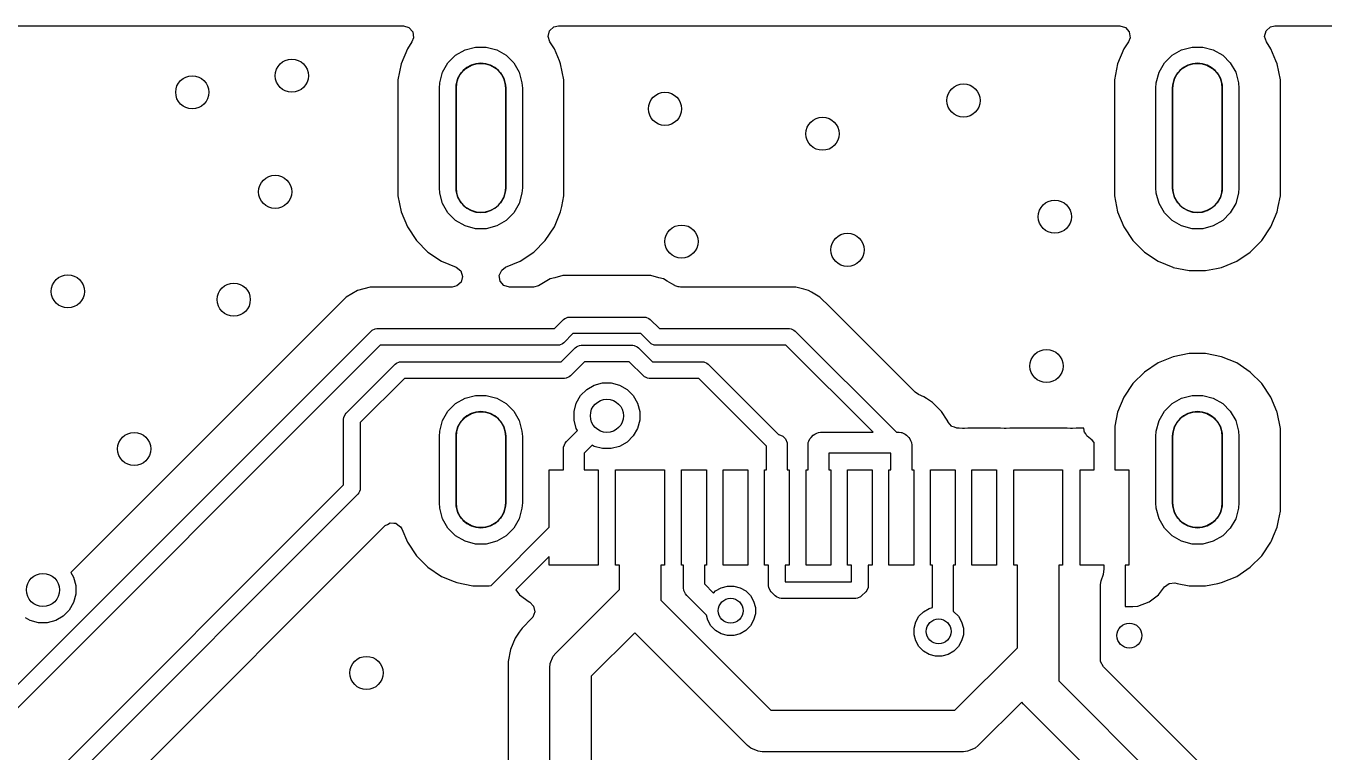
# Model space of a CAD drawing. Extents: x 2.03 to 8.88, y -5.74 to -2.97.
# Drawn here: x 7.212 to 7.829, y -3.317 to -2.972 of the extents above; entities that cross this region are included whole.
import ezdxf

# ---------------------------------------------------------------- set-up
doc = ezdxf.new("R2010")
doc.units = 0
doc.header["$MEASUREMENT"] = 0
doc.layers.add('BLACK', color=7, linetype='CONTINUOUS')

msp = doc.modelspace()

# ---------------------------------------------------------------- linework, layer by layer
at = {"layer": 'BLACK', "linetype": 'CONTINUOUS'}
for p, q in [((4.4276, -2.97246), (7.39156, -2.97246)), ((7.39156, -2.97246), (7.3942, -2.97324)), ((7.3942, -2.97324), (7.396, -2.97531)), ((7.396, -2.97531), (7.39639, -2.97804)), ((7.46026, -2.97743), (7.46098, -2.97478)), ((7.46098, -2.97478), (7.46303, -2.97294)), ((7.46303, -2.97294), (7.46514, -2.97246)), ((7.46514, -2.97246), (7.73171, -2.97246)), ((7.73171, -2.97246), (7.73435, -2.97324)), ((7.73435, -2.97324), (7.73615, -2.97531)), ((7.73615, -2.97531), (7.73655, -2.97804)), ((7.80041, -2.97743), (7.80114, -2.97478)), ((7.80114, -2.97478), (7.80319, -2.97294)), ((7.80319, -2.97294), (7.80529, -2.97246)), ((7.80529, -2.97246), (8.79662, -2.97246)), ((7.39562, -2.98005), (7.39344, -2.98331)), ((7.39639, -2.97804), (7.39562, -2.98005)), ((7.42081, -2.98378), (7.42578, -2.98245)), ((7.42578, -2.98245), (7.43092, -2.98245)), ((7.43092, -2.98245), (7.43588, -2.98378)), ((7.46108, -2.98005), (7.46026, -2.97743)), ((7.46325, -2.98331), (7.46108, -2.98005)), ((7.73577, -2.98005), (7.7336, -2.98331)), ((7.73655, -2.97804), (7.73577, -2.98005)), ((7.76097, -2.98378), (7.76593, -2.98245)), ((7.76593, -2.98245), (7.77107, -2.98245)), ((7.77107, -2.98245), (7.77604, -2.98378)), ((7.80124, -2.98005), (7.80041, -2.97743)), ((7.80341, -2.98331), (7.80124, -2.98005)), ((7.39344, -2.98331), (7.39047, -2.99048)), ((7.39344, -2.98331), (7.39344, -2.98331)), ((7.41273, -2.98998), (7.41636, -2.98635)), ((7.41636, -2.98635), (7.42081, -2.98378)), ((7.43588, -2.98378), (7.44033, -2.98635)), ((7.44033, -2.98635), (7.44396, -2.98998)), ((7.46561, -2.98901), (7.46325, -2.98331)), ((7.46325, -2.98331), (7.46325, -2.98331)), ((7.7336, -2.98331), (7.73063, -2.99048)), ((7.7336, -2.98331), (7.7336, -2.98331)), ((7.75289, -2.98998), (7.75652, -2.98635)), ((7.75652, -2.98635), (7.76097, -2.98378)), ((7.77604, -2.98378), (7.78049, -2.98635)), ((7.78049, -2.98635), (7.78412, -2.98998)), ((7.80577, -2.98901), (7.80341, -2.98331)), ((7.80341, -2.98331), (7.80341, -2.98331)), ((7.39047, -2.99048), (7.38896, -2.99809)), ((7.39047, -2.99048), (7.39047, -2.99048)), ((7.40883, -2.9994), (7.41016, -2.99444)), ((7.41016, -2.99444), (7.41273, -2.98998)), ((7.41743, -2.99745), (7.41898, -2.99478)), ((7.41898, -2.99478), (7.42116, -2.9926)), ((7.42116, -2.9926), (7.42383, -2.99106)), ((7.42383, -2.99106), (7.4268, -2.99026)), ((7.4268, -2.99026), (7.42989, -2.99026)), ((7.42989, -2.99026), (7.43287, -2.99106)), ((7.43287, -2.99106), (7.43554, -2.9926)), ((7.43554, -2.9926), (7.43772, -2.99478)), ((7.43772, -2.99478), (7.43926, -2.99745)), ((7.44396, -2.98998), (7.44653, -2.99444)), ((7.44653, -2.99444), (7.44786, -2.9994)), ((7.46622, -2.99048), (7.46561, -2.98901)), ((7.46774, -2.99809), (7.46622, -2.99048)), ((7.46622, -2.99048), (7.46622, -2.99048)), ((7.46622, -2.99048), (7.46622, -2.99048)), ((7.73063, -2.99048), (7.72911, -2.99809)), ((7.73063, -2.99048), (7.73063, -2.99048)), ((7.74899, -2.9994), (7.75032, -2.99444)), ((7.75032, -2.99444), (7.75289, -2.98998)), ((7.75759, -2.99745), (7.75913, -2.99478)), ((7.75913, -2.99478), (7.76131, -2.9926)), ((7.76131, -2.9926), (7.76398, -2.99106)), ((7.76398, -2.99106), (7.76696, -2.99026)), ((7.76696, -2.99026), (7.77005, -2.99026)), ((7.77005, -2.99026), (7.77302, -2.99106)), ((7.77302, -2.99106), (7.77569, -2.9926)), ((7.77569, -2.9926), (7.77787, -2.99478)), ((7.77787, -2.99478), (7.77942, -2.99745)), ((7.78412, -2.98998), (7.78669, -2.99444)), ((7.78669, -2.99444), (7.78802, -2.9994)), ((7.80638, -2.99048), (7.80577, -2.98901)), ((7.80789, -2.99809), (7.80638, -2.99048)), ((7.80638, -2.99048), (7.80638, -2.99048)), ((7.80638, -2.99048), (7.80638, -2.99048)), ((7.38896, -2.99809), (7.38896, -2.99809)), ((7.38896, -2.99809), (7.38896, -3.05309)), ((7.40866, -3.00197), (7.40883, -2.9994)), ((7.41654, -3.00197), (7.41664, -3.00043)), ((7.41664, -3.00043), (7.41743, -2.99745)), ((7.43926, -2.99745), (7.44006, -3.00043)), ((7.44006, -3.00043), (7.44016, -3.00197)), ((7.44786, -2.9994), (7.44803, -3.00197)), ((7.46774, -3.05309), (7.46774, -2.99809)), ((7.72911, -2.99809), (7.72911, -2.99809)), ((7.72911, -2.99809), (7.72911, -3.05309)), ((7.74882, -3.00197), (7.74899, -2.9994)), ((7.75669, -3.00197), (7.75679, -3.00043)), ((7.75679, -3.00043), (7.75759, -2.99745)), ((7.77942, -2.99745), (7.78021, -3.00043)), ((7.78021, -3.00043), (7.78031, -3.00197)), ((7.78802, -2.9994), (7.78819, -3.00197)), ((7.80789, -3.05309), (7.80789, -2.99809)), ((7.40866, -3.04921), (7.40866, -3.00197)), ((7.41654, -3.04921), (7.41654, -3.00197)), ((7.44016, -3.00197), (7.44016, -3.04921)), ((7.44803, -3.00197), (7.44803, -3.04921)), ((7.74882, -3.04921), (7.74882, -3.00197)), ((7.75669, -3.04921), (7.75669, -3.00197)), ((7.78031, -3.00197), (7.78031, -3.04921)), ((7.78819, -3.00197), (7.78819, -3.04921)), ((7.40883, -3.05178), (7.40866, -3.04921)), ((7.41664, -3.05075), (7.41654, -3.04921)), ((7.44016, -3.04921), (7.44006, -3.05075)), ((7.44803, -3.04921), (7.44786, -3.05178)), ((7.74899, -3.05178), (7.74882, -3.04921)), ((7.75679, -3.05075), (7.75669, -3.04921)), ((7.78031, -3.04921), (7.78021, -3.05075)), ((7.78819, -3.04921), (7.78802, -3.05178)), ((7.38896, -3.05309), (7.38896, -3.05309)), ((7.38896, -3.05309), (7.38896, -3.05309)), ((7.38896, -3.05309), (7.39047, -3.0607)), ((7.41016, -3.05675), (7.40883, -3.05178)), ((7.41743, -3.05373), (7.41664, -3.05075)), ((7.41898, -3.0564), (7.41743, -3.05373)), ((7.42116, -3.05858), (7.41898, -3.0564)), ((7.43772, -3.0564), (7.43554, -3.05858)), ((7.43926, -3.05373), (7.43772, -3.0564)), ((7.44006, -3.05075), (7.43926, -3.05373)), ((7.44786, -3.05178), (7.44653, -3.05675)), ((7.46672, -3.05821), (7.46774, -3.05309)), ((7.72911, -3.05309), (7.72911, -3.05309)), ((7.72911, -3.05309), (7.72911, -3.05309)), ((7.72911, -3.05309), (7.73063, -3.0607)), ((7.75032, -3.05675), (7.74899, -3.05178)), ((7.75759, -3.05373), (7.75679, -3.05075)), ((7.75913, -3.0564), (7.75759, -3.05373)), ((7.76131, -3.05858), (7.75913, -3.0564)), ((7.77787, -3.0564), (7.77569, -3.05858)), ((7.77942, -3.05373), (7.77787, -3.0564)), ((7.78021, -3.05075), (7.77942, -3.05373)), ((7.78802, -3.05178), (7.78669, -3.05675)), ((7.80688, -3.05821), (7.80789, -3.05309)), ((7.39047, -3.0607), (7.39047, -3.0607)), ((7.39047, -3.0607), (7.39344, -3.06787)), ((7.41273, -3.0612), (7.41016, -3.05675)), ((7.41636, -3.06483), (7.41273, -3.0612)), ((7.42383, -3.06012), (7.42116, -3.05858)), ((7.4268, -3.06092), (7.42383, -3.06012)), ((7.42989, -3.06092), (7.4268, -3.06092)), ((7.43287, -3.06012), (7.42989, -3.06092)), ((7.43554, -3.05858), (7.43287, -3.06012)), ((7.44396, -3.0612), (7.44033, -3.06483)), ((7.44653, -3.05675), (7.44396, -3.0612)), ((7.46325, -3.06787), (7.46622, -3.0607)), ((7.46622, -3.0607), (7.46672, -3.05821)), ((7.73063, -3.0607), (7.73063, -3.0607)), ((7.73063, -3.0607), (7.7336, -3.06787)), ((7.75289, -3.0612), (7.75032, -3.05675)), ((7.75652, -3.06483), (7.75289, -3.0612)), ((7.76398, -3.06012), (7.76131, -3.05858)), ((7.76696, -3.06092), (7.76398, -3.06012)), ((7.77005, -3.06092), (7.76696, -3.06092)), ((7.77302, -3.06012), (7.77005, -3.06092)), ((7.77569, -3.05858), (7.77302, -3.06012)), ((7.78412, -3.0612), (7.78049, -3.06483)), ((7.78669, -3.05675), (7.78412, -3.0612)), ((7.80341, -3.06787), (7.80638, -3.0607)), ((7.80638, -3.0607), (7.80688, -3.05821)), ((7.39344, -3.06787), (7.39344, -3.06787)), ((7.39344, -3.06787), (7.39775, -3.07432)), ((7.42081, -3.0674), (7.41636, -3.06483)), ((7.42578, -3.06873), (7.42081, -3.0674)), ((7.43092, -3.06873), (7.42578, -3.06873)), ((7.43588, -3.0674), (7.43092, -3.06873)), ((7.44033, -3.06483), (7.43588, -3.0674)), ((7.45894, -3.07432), (7.46325, -3.06787)), ((7.7336, -3.06787), (7.7336, -3.06787)), ((7.7336, -3.06787), (7.73791, -3.07432)), ((7.76097, -3.0674), (7.75652, -3.06483)), ((7.76593, -3.06873), (7.76097, -3.0674)), ((7.77107, -3.06873), (7.76593, -3.06873)), ((7.77604, -3.0674), (7.77107, -3.06873)), ((7.78049, -3.06483), (7.77604, -3.0674)), ((7.7991, -3.07432), (7.80341, -3.06787)), ((7.39775, -3.07432), (7.39775, -3.07432)), ((7.39775, -3.07432), (7.40324, -3.07981)), ((7.45346, -3.07981), (7.45894, -3.07432)), ((7.73791, -3.07432), (7.73791, -3.07432)), ((7.73791, -3.07432), (7.74339, -3.07981)), ((7.79361, -3.07981), (7.7991, -3.07432)), ((7.40324, -3.07981), (7.40324, -3.07981)), ((7.40324, -3.07981), (7.40969, -3.08412)), ((7.447, -3.08412), (7.45346, -3.07981)), ((7.74339, -3.07981), (7.74339, -3.07981)), ((7.74339, -3.07981), (7.74985, -3.08412)), ((7.78716, -3.08412), (7.79361, -3.07981)), ((7.40969, -3.08412), (7.40969, -3.08412)), ((7.40969, -3.08412), (7.41666, -3.08701)), ((7.41666, -3.08701), (7.4188, -3.08873)), ((7.43822, -3.08832), (7.44004, -3.08701)), ((7.44004, -3.08701), (7.447, -3.08412)), ((7.447, -3.08412), (7.447, -3.08412)), ((7.447, -3.08412), (7.447, -3.08412)), ((7.74985, -3.08412), (7.74985, -3.08412)), ((7.74985, -3.08412), (7.75681, -3.08701)), ((7.75681, -3.08701), (7.75701, -3.08709)), ((7.75701, -3.08709), (7.75701, -3.08709)), ((7.75701, -3.08709), (7.75701, -3.08709)), ((7.75701, -3.08709), (7.76462, -3.0886)), ((7.7775, -3.08758), (7.77999, -3.08709)), ((7.77999, -3.08709), (7.78716, -3.08412)), ((7.4188, -3.08873), (7.41967, -3.09134)), ((7.41967, -3.09134), (7.41899, -3.09401)), ((7.43707, -3.09082), (7.43822, -3.08832)), ((7.43746, -3.09354), (7.43707, -3.09082)), ((7.46129, -3.09254), (7.45573, -3.09574)), ((7.46349, -3.09195), (7.46129, -3.09254)), ((7.46129, -3.09254), (7.46129, -3.09254)), ((7.4673, -3.09093), (7.46349, -3.09195)), ((7.46349, -3.09195), (7.46349, -3.09195)), ((7.47353, -3.09093), (7.4673, -3.09093)), ((7.4673, -3.09093), (7.4673, -3.09093)), ((7.50285, -3.09093), (7.47353, -3.09093)), ((7.50908, -3.09093), (7.50285, -3.09093)), ((7.51289, -3.09195), (7.50908, -3.09093)), ((7.50908, -3.09093), (7.50908, -3.09093)), ((7.51509, -3.09254), (7.51289, -3.09195)), ((7.51683, -3.09354), (7.51509, -3.09254)), ((7.76462, -3.0886), (7.76462, -3.0886)), ((7.76462, -3.0886), (7.77238, -3.0886)), ((7.77238, -3.0886), (7.7775, -3.08758)), ((7.36985, -3.09801), (7.36446, -3.10112)), ((7.37286, -3.0972), (7.36985, -3.09801)), ((7.36985, -3.09801), (7.36985, -3.09801)), ((7.37586, -3.0964), (7.37286, -3.0972)), ((7.38209, -3.0964), (7.37586, -3.0964)), ((7.38239, -3.0964), (7.38209, -3.0964)), ((7.41479, -3.0964), (7.38239, -3.0964)), ((7.38239, -3.0964), (7.38239, -3.0964)), ((7.41697, -3.09588), (7.41479, -3.0964)), ((7.41899, -3.09401), (7.41697, -3.09588)), ((7.43927, -3.09562), (7.43746, -3.09354)), ((7.4419, -3.0964), (7.43927, -3.09562)), ((7.45329, -3.0964), (7.4419, -3.0964)), ((7.45573, -3.09574), (7.45329, -3.0964)), ((7.51904, -3.09481), (7.51683, -3.09354)), ((7.52048, -3.09565), (7.51904, -3.09481)), ((7.52064, -3.09574), (7.52048, -3.09565)), ((7.52048, -3.09565), (7.52048, -3.09565)), ((7.52065, -3.09574), (7.52064, -3.09574)), ((7.52193, -3.09626), (7.52065, -3.09574)), ((7.52248, -3.09623), (7.52193, -3.09626)), ((7.52309, -3.0964), (7.52248, -3.09623)), ((7.57139, -3.0964), (7.52309, -3.0964)), ((7.57169, -3.0964), (7.57139, -3.0964)), ((7.57139, -3.0964), (7.57139, -3.0964)), ((7.57792, -3.0964), (7.57169, -3.0964)), ((7.58173, -3.09742), (7.57792, -3.0964)), ((7.58393, -3.09801), (7.58173, -3.09742)), ((7.58529, -3.0988), (7.58393, -3.09801)), ((7.58529, -3.0988), (7.58529, -3.0988)), ((7.58932, -3.10112), (7.58529, -3.0988)), ((7.36446, -3.10112), (7.23371, -3.23187)), ((7.36446, -3.10112), (7.36446, -3.10112)), ((7.594, -3.1058), (7.58932, -3.10112)), ((7.58932, -3.10112), (7.58932, -3.10112)), ((7.46331, -3.1161), (7.46763, -3.11178)), ((7.46763, -3.11178), (7.46823, -3.11129)), ((7.46823, -3.11129), (7.46834, -3.11125)), ((7.46834, -3.11125), (7.46965, -3.11071)), ((7.46965, -3.11071), (7.47041, -3.11063)), ((7.47041, -3.11063), (7.50596, -3.11063)), ((7.50596, -3.11063), (7.50673, -3.11071)), ((7.50673, -3.11071), (7.50815, -3.11129)), ((7.50815, -3.11129), (7.50875, -3.11178)), ((7.50875, -3.11178), (7.51307, -3.1161)), ((7.63449, -3.1463), (7.594, -3.1058)), ((7.594, -3.1058), (7.594, -3.1058)), ((7.05053, -3.44291), (7.37619, -3.11726)), ((7.37619, -3.11726), (7.37679, -3.11677)), ((7.37679, -3.11677), (7.37821, -3.11618)), ((7.37821, -3.11618), (7.37898, -3.1161)), ((7.37898, -3.1161), (7.46331, -3.1161)), ((7.51307, -3.1161), (7.5748, -3.1161)), ((7.5748, -3.1161), (7.57557, -3.11618)), ((7.57557, -3.11618), (7.57699, -3.11677)), ((7.57699, -3.11677), (7.57759, -3.11726)), ((7.57759, -3.11726), (7.62565, -3.16531)), ((7.38061, -3.12398), (7.05495, -3.44963)), ((7.46494, -3.12398), (7.38061, -3.12398)), ((7.46571, -3.1239), (7.46494, -3.12398)), ((7.46713, -3.12331), (7.46571, -3.1239)), ((7.46773, -3.12282), (7.46713, -3.12331)), ((7.47204, -3.1185), (7.46773, -3.12282)), ((7.50433, -3.1185), (7.47204, -3.1185)), ((7.47436, -3.12444), (7.47519, -3.12409)), ((7.47519, -3.12409), (7.47596, -3.12402)), ((7.47596, -3.12402), (7.50042, -3.12402)), ((7.50042, -3.12402), (7.50119, -3.12409)), ((7.50119, -3.12409), (7.50261, -3.12468)), ((7.50865, -3.12282), (7.50433, -3.1185)), ((7.50925, -3.12331), (7.50865, -3.12282)), ((7.51067, -3.1239), (7.50925, -3.12331)), ((7.51144, -3.12398), (7.51067, -3.1239)), ((7.57317, -3.12398), (7.51144, -3.12398)), ((7.61451, -3.16531), (7.57317, -3.12398)), ((7.46649, -3.13185), (7.47317, -3.12517)), ((7.47317, -3.12517), (7.47377, -3.12468)), ((7.47377, -3.12468), (7.47436, -3.12444)), ((7.50261, -3.12468), (7.5032, -3.12517)), ((7.5032, -3.12517), (7.50989, -3.13185)), ((7.75701, -3.12945), (7.74985, -3.13242)), ((7.76462, -3.12793), (7.75701, -3.12945)), ((7.75701, -3.12945), (7.75701, -3.12945)), ((7.77238, -3.12793), (7.76462, -3.12793)), ((7.76462, -3.12793), (7.76462, -3.12793)), ((7.77999, -3.12945), (7.77238, -3.12793)), ((7.77238, -3.12793), (7.77238, -3.12793)), ((7.78716, -3.13242), (7.77999, -3.12945)), ((7.77999, -3.12945), (7.77999, -3.12945)), ((7.36434, -3.1563), (7.38764, -3.133)), ((7.38764, -3.133), (7.38823, -3.13251)), ((7.38823, -3.13251), (7.38965, -3.13193)), ((7.38965, -3.13193), (7.39042, -3.13185)), ((7.39042, -3.13185), (7.46649, -3.13185)), ((7.47759, -3.13189), (7.47091, -3.13857)), ((7.49879, -3.13189), (7.47759, -3.13189)), ((7.50547, -3.13857), (7.49879, -3.13189)), ((7.50989, -3.13185), (7.53343, -3.13185)), ((7.53343, -3.13185), (7.53419, -3.13193)), ((7.53419, -3.13193), (7.53561, -3.13251)), ((7.53561, -3.13251), (7.53621, -3.133)), ((7.53621, -3.133), (7.5696, -3.16639)), ((7.74985, -3.13242), (7.74339, -3.13673)), ((7.74985, -3.13242), (7.74985, -3.13242)), ((7.79361, -3.13673), (7.78716, -3.13242)), ((7.78716, -3.13242), (7.78716, -3.13242)), ((7.39205, -3.13972), (7.37106, -3.16071)), ((7.46812, -3.13972), (7.39205, -3.13972)), ((7.46889, -3.13965), (7.46812, -3.13972)), ((7.47031, -3.13906), (7.46889, -3.13965)), ((7.47091, -3.13857), (7.47031, -3.13906)), ((7.48216, -3.14293), (7.48613, -3.14187)), ((7.48613, -3.14187), (7.49024, -3.14187)), ((7.49024, -3.14187), (7.49422, -3.14293)), ((7.50607, -3.13906), (7.50547, -3.13857)), ((7.50648, -3.13923), (7.50607, -3.13906)), ((7.50749, -3.13965), (7.50648, -3.13923)), ((7.50825, -3.13972), (7.50749, -3.13965)), ((7.53179, -3.13972), (7.50825, -3.13972)), ((7.56398, -3.17191), (7.53179, -3.13972)), ((7.73791, -3.14221), (7.7336, -3.14866)), ((7.74339, -3.13673), (7.73791, -3.14221)), ((7.73791, -3.14221), (7.73791, -3.14221)), ((7.74339, -3.13673), (7.74339, -3.13673)), ((7.7991, -3.14221), (7.79361, -3.13673)), ((7.79361, -3.13673), (7.79361, -3.13673)), ((7.80341, -3.14866), (7.7991, -3.14221)), ((7.7991, -3.14221), (7.7991, -3.14221)), ((7.42081, -3.14914), (7.42578, -3.14781)), ((7.42578, -3.14781), (7.43092, -3.14781)), ((7.43092, -3.14781), (7.43588, -3.14914)), ((7.47364, -3.15145), (7.4757, -3.14789)), ((7.4757, -3.14789), (7.4786, -3.14499)), ((7.4786, -3.14499), (7.48216, -3.14293)), ((7.49422, -3.14293), (7.49778, -3.14499)), ((7.49778, -3.14499), (7.50068, -3.14789)), ((7.50068, -3.14789), (7.50274, -3.15145)), ((7.63608, -3.14735), (7.63449, -3.1463)), ((7.63863, -3.14841), (7.63608, -3.14735)), ((7.63985, -3.14923), (7.63863, -3.14841)), ((7.63863, -3.14841), (7.63863, -3.14841)), ((7.63863, -3.14841), (7.63863, -3.14841)), ((7.7336, -3.14867), (7.73063, -3.15583)), ((7.7336, -3.14866), (7.7336, -3.14867)), ((7.76097, -3.14914), (7.76593, -3.14781)), ((7.76593, -3.14781), (7.77107, -3.14781)), ((7.77107, -3.14781), (7.77604, -3.14914)), ((7.80341, -3.14867), (7.80341, -3.14866)), ((7.80625, -3.15552), (7.80341, -3.14867)), ((7.41273, -3.15534), (7.41636, -3.15171)), ((7.41636, -3.15171), (7.42081, -3.14914)), ((7.43588, -3.14914), (7.44033, -3.15171)), ((7.44033, -3.15171), (7.44396, -3.15534)), ((7.47258, -3.15542), (7.47364, -3.15145)), ((7.50274, -3.15145), (7.5038, -3.15542)), ((7.64267, -3.15111), (7.63985, -3.14923)), ((7.64365, -3.15209), (7.64267, -3.15111)), ((7.64577, -3.15421), (7.64365, -3.15209)), ((7.64708, -3.15552), (7.64577, -3.15421)), ((7.75289, -3.15534), (7.75652, -3.15171)), ((7.75652, -3.15171), (7.76097, -3.14914)), ((7.77604, -3.14914), (7.78049, -3.15171)), ((7.78049, -3.15171), (7.78412, -3.15534)), ((7.36319, -3.15908), (7.36326, -3.15831)), ((7.36319, -3.1903), (7.36319, -3.15908)), ((7.36326, -3.15831), (7.36385, -3.15689)), ((7.36385, -3.15689), (7.36434, -3.1563)), ((7.37106, -3.16071), (7.37106, -3.19193)), ((7.40883, -3.16475), (7.41016, -3.15979)), ((7.41016, -3.15979), (7.41273, -3.15534)), ((7.41743, -3.1628), (7.41898, -3.16013)), ((7.41898, -3.16013), (7.42116, -3.15795)), ((7.42116, -3.15795), (7.42383, -3.15641)), ((7.42383, -3.15641), (7.4268, -3.15561)), ((7.4268, -3.15561), (7.42989, -3.15561)), ((7.42989, -3.15561), (7.43287, -3.15641)), ((7.43287, -3.15641), (7.43554, -3.15795)), ((7.43554, -3.15795), (7.43772, -3.16013)), ((7.43772, -3.16013), (7.43926, -3.1628)), ((7.44396, -3.15534), (7.44653, -3.15979)), ((7.44653, -3.15979), (7.44786, -3.16475)), ((7.47258, -3.15954), (7.47258, -3.15542)), ((7.47364, -3.16351), (7.47258, -3.15954)), ((7.5038, -3.15954), (7.50274, -3.16351)), ((7.5038, -3.15542), (7.5038, -3.15954)), ((7.64978, -3.15956), (7.64708, -3.15552)), ((7.65011, -3.16035), (7.64978, -3.15956)), ((7.64978, -3.15956), (7.64978, -3.15956)), ((7.65018, -3.16051), (7.65011, -3.16035)), ((7.65097, -3.16143), (7.65018, -3.16051)), ((7.73063, -3.15583), (7.72933, -3.16235)), ((7.73063, -3.15583), (7.73063, -3.15583)), ((7.74899, -3.16475), (7.75032, -3.15979)), ((7.75032, -3.15979), (7.75289, -3.15534)), ((7.75759, -3.1628), (7.75913, -3.16013)), ((7.75913, -3.16013), (7.76131, -3.15795)), ((7.76131, -3.15795), (7.76398, -3.15641)), ((7.76398, -3.15641), (7.76696, -3.15561)), ((7.76696, -3.15561), (7.77005, -3.15561)), ((7.77005, -3.15561), (7.77302, -3.15641)), ((7.77302, -3.15641), (7.77569, -3.15795)), ((7.77569, -3.15795), (7.77787, -3.16013)), ((7.77787, -3.16013), (7.77942, -3.1628)), ((7.78412, -3.15534), (7.78669, -3.15979)), ((7.78669, -3.15979), (7.78802, -3.16475)), ((7.80638, -3.15583), (7.80625, -3.15552)), ((7.80789, -3.16344), (7.80638, -3.15583)), ((7.80638, -3.15583), (7.80638, -3.15583)), ((7.80638, -3.15583), (7.80638, -3.15583)), ((7.40866, -3.16732), (7.40883, -3.16475)), ((7.40866, -3.19882), (7.40866, -3.16732)), ((7.41654, -3.16732), (7.41664, -3.16578)), ((7.41654, -3.19882), (7.41654, -3.16732)), ((7.41664, -3.16578), (7.41743, -3.1628)), ((7.43926, -3.1628), (7.44006, -3.16578)), ((7.44006, -3.16578), (7.44016, -3.16732)), ((7.44016, -3.16732), (7.44016, -3.19882)), ((7.44786, -3.16475), (7.44803, -3.16732)), ((7.44803, -3.16732), (7.44803, -3.19882)), ((7.46896, -3.16975), (7.47421, -3.1645)), ((7.47421, -3.1645), (7.47364, -3.16351)), ((7.50068, -3.16707), (7.49778, -3.16997)), ((7.50274, -3.16351), (7.50068, -3.16707)), ((7.5696, -3.16639), (7.56986, -3.16639)), ((7.56986, -3.16639), (7.57163, -3.16713)), ((7.57163, -3.16713), (7.57299, -3.16849)), ((7.5851, -3.16774), (7.58609, -3.16676)), ((7.58609, -3.16676), (7.58683, -3.16614)), ((7.58683, -3.16614), (7.58787, -3.16571)), ((7.58683, -3.16614), (7.58683, -3.16614)), ((7.58787, -3.16571), (7.58861, -3.16541)), ((7.58861, -3.16541), (7.58957, -3.16531)), ((7.58861, -3.16541), (7.58861, -3.16541)), ((7.58957, -3.16531), (7.61451, -3.16531)), ((7.62565, -3.16531), (7.62697, -3.16531)), ((7.62697, -3.16531), (7.62793, -3.16541)), ((7.62793, -3.16541), (7.62793, -3.16541)), ((7.62793, -3.16541), (7.62812, -3.16549)), ((7.62812, -3.16549), (7.6297, -3.16614)), ((7.6297, -3.16614), (7.6297, -3.16614)), ((7.6297, -3.16614), (7.63045, -3.16676)), ((7.63045, -3.16676), (7.63143, -3.16774)), ((7.6517, -3.1624), (7.65097, -3.16143)), ((7.65186, -3.16246), (7.6517, -3.1624)), ((7.65198, -3.16259), (7.65186, -3.16246)), ((7.65314, -3.16293), (7.65198, -3.16259)), ((7.65428, -3.16335), (7.65314, -3.16293)), ((7.65445, -3.16337), (7.65428, -3.16335)), ((7.65539, -3.16337), (7.65445, -3.16337)), ((7.65705, -3.16354), (7.65539, -3.16337)), ((7.65715, -3.16355), (7.65705, -3.16354)), ((7.658, -3.16353), (7.65715, -3.16355)), ((7.65957, -3.16337), (7.658, -3.16353)), ((7.67507, -3.16337), (7.65957, -3.16337)), ((7.65957, -3.16337), (7.65957, -3.16337)), ((7.67672, -3.16354), (7.67507, -3.16337)), ((7.67507, -3.16337), (7.67507, -3.16337)), ((7.67777, -3.16354), (7.67672, -3.16354)), ((7.67941, -3.16337), (7.67777, -3.16354)), ((7.70641, -3.16337), (7.67941, -3.16337)), ((7.67941, -3.16337), (7.67941, -3.16337)), ((7.7066, -3.16339), (7.70641, -3.16337)), ((7.70641, -3.16337), (7.70641, -3.16337)), ((7.70823, -3.16356), (7.7066, -3.16339)), ((7.70928, -3.16356), (7.70823, -3.16356)), ((7.71091, -3.16339), (7.70928, -3.16356)), ((7.71457, -3.16339), (7.71091, -3.16339)), ((7.71457, -3.16353), (7.71457, -3.16339)), ((7.7147, -3.16424), (7.71457, -3.16353)), ((7.71467, -3.16454), (7.7147, -3.16424)), ((7.71479, -3.16475), (7.71467, -3.16454)), ((7.71487, -3.16523), (7.71479, -3.16475)), ((7.71549, -3.16606), (7.71487, -3.16523)), ((7.71598, -3.16696), (7.71549, -3.16606)), ((7.71623, -3.16722), (7.71598, -3.16696)), ((7.7186, -3.16899), (7.71623, -3.16722)), ((7.72933, -3.16235), (7.72933, -3.18307)), ((7.74882, -3.16732), (7.74899, -3.16475)), ((7.74882, -3.19882), (7.74882, -3.16732)), ((7.75669, -3.16732), (7.75679, -3.16578)), ((7.75669, -3.19882), (7.75669, -3.16732)), ((7.75679, -3.16578), (7.75759, -3.1628)), ((7.77942, -3.1628), (7.78021, -3.16578)), ((7.78021, -3.16578), (7.78031, -3.16732)), ((7.78031, -3.16732), (7.78031, -3.19882)), ((7.78802, -3.16475), (7.78819, -3.16732)), ((7.78819, -3.16732), (7.78819, -3.19882)), ((7.80789, -3.2027), (7.80789, -3.16344)), ((7.46752, -3.17323), (7.46761, -3.17227)), ((7.46752, -3.18307), (7.46752, -3.17323)), ((7.46761, -3.17227), (7.4677, -3.17206)), ((7.4677, -3.17206), (7.468, -3.17135)), ((7.468, -3.17135), (7.46835, -3.17049)), ((7.46835, -3.17049), (7.46896, -3.16975)), ((7.46835, -3.17049), (7.46835, -3.17049)), ((7.48117, -3.17146), (7.47736, -3.17527)), ((7.48216, -3.17203), (7.48117, -3.17146)), ((7.48613, -3.17309), (7.48216, -3.17203)), ((7.49024, -3.17309), (7.48613, -3.17309)), ((7.49422, -3.17203), (7.49024, -3.17309)), ((7.49778, -3.16997), (7.49422, -3.17203)), ((7.56398, -3.18307), (7.56398, -3.17191)), ((7.57299, -3.16849), (7.57372, -3.17026)), ((7.57372, -3.17026), (7.57382, -3.17122)), ((7.57382, -3.17122), (7.57382, -3.18307)), ((7.58366, -3.17122), (7.58376, -3.17026)), ((7.58366, -3.18307), (7.58366, -3.17122)), ((7.58376, -3.17026), (7.58378, -3.17021)), ((7.58378, -3.17021), (7.58405, -3.16956)), ((7.58405, -3.16956), (7.58449, -3.16849)), ((7.58449, -3.16849), (7.5851, -3.16774)), ((7.58449, -3.16849), (7.58449, -3.16849)), ((7.63143, -3.16774), (7.63204, -3.16849)), ((7.63204, -3.16849), (7.63204, -3.16849)), ((7.63204, -3.16849), (7.63237, -3.16928)), ((7.63237, -3.16928), (7.63276, -3.17021)), ((7.63276, -3.17021), (7.63278, -3.17026)), ((7.63278, -3.17026), (7.63287, -3.17122)), ((7.63287, -3.17122), (7.63287, -3.18307)), ((7.71949, -3.17018), (7.7186, -3.16899)), ((7.71949, -3.18307), (7.71949, -3.17018)), ((7.47736, -3.17527), (7.47736, -3.18307)), ((7.62303, -3.17516), (7.5935, -3.17516)), ((7.5935, -3.17516), (7.5935, -3.18307)), ((7.62303, -3.18307), (7.62303, -3.17516)), ((7.46083, -3.21036), (7.46083, -3.18307)), ((7.46083, -3.18307), (7.46752, -3.18307)), ((7.47736, -3.18307), (7.48406, -3.18307)), ((7.48406, -3.18307), (7.48406, -3.22835)), ((7.49232, -3.22835), (7.49232, -3.18307)), ((7.49232, -3.18307), (7.51555, -3.18307)), ((7.51555, -3.18307), (7.51555, -3.22835)), ((7.52366, -3.22835), (7.52366, -3.18307)), ((7.52366, -3.18307), (7.53539, -3.18307)), ((7.53539, -3.18307), (7.53539, -3.22835)), ((7.54335, -3.22835), (7.54335, -3.18307)), ((7.54335, -3.18307), (7.55508, -3.18307)), ((7.55508, -3.18307), (7.55508, -3.22835)), ((7.56303, -3.22835), (7.56303, -3.18307)), ((7.56303, -3.18307), (7.56398, -3.18307)), ((7.57382, -3.18307), (7.57476, -3.18307)), ((7.57476, -3.18307), (7.57476, -3.22835)), ((7.58272, -3.22835), (7.58272, -3.18307)), ((7.58272, -3.18307), (7.58366, -3.18307)), ((7.5935, -3.18307), (7.59445, -3.18307)), ((7.59445, -3.18307), (7.59445, -3.22835)), ((7.6024, -3.22835), (7.6024, -3.18307)), ((7.6024, -3.18307), (7.61413, -3.18307)), ((7.61413, -3.18307), (7.61413, -3.22835)), ((7.62209, -3.22835), (7.62209, -3.18307)), ((7.62209, -3.18307), (7.62303, -3.18307)), ((7.63287, -3.18307), (7.63382, -3.18307)), ((7.63382, -3.18307), (7.63382, -3.22835)), ((7.64177, -3.22835), (7.64177, -3.18307)), ((7.64177, -3.18307), (7.6535, -3.18307)), ((7.6535, -3.18307), (7.6535, -3.22835)), ((7.66146, -3.22835), (7.66146, -3.18307)), ((7.66146, -3.18307), (7.67319, -3.18307)), ((7.67319, -3.18307), (7.67319, -3.22835)), ((7.6813, -3.22835), (7.6813, -3.18307)), ((7.6813, -3.18307), (7.70453, -3.18307)), ((7.70453, -3.18307), (7.70453, -3.22835)), ((7.7128, -3.22835), (7.7128, -3.18307)), ((7.7128, -3.18307), (7.71949, -3.18307)), ((7.72933, -3.18307), (7.73602, -3.18307)), ((7.73602, -3.18307), (7.73602, -3.22835)), ((7.04338, -3.5101), (7.36319, -3.1903)), ((7.37106, -3.19193), (7.37099, -3.1927)), ((7.36991, -3.19471), (7.04719, -3.51743)), ((7.3704, -3.19412), (7.36991, -3.19471)), ((7.37067, -3.19347), (7.3704, -3.19412)), ((7.37099, -3.1927), (7.37067, -3.19347)), ((7.40883, -3.20139), (7.40866, -3.19882)), ((7.41016, -3.20635), (7.40883, -3.20139)), ((7.41664, -3.20036), (7.41654, -3.19882)), ((7.41743, -3.20334), (7.41664, -3.20036)), ((7.41898, -3.20601), (7.41743, -3.20334)), ((7.43926, -3.20334), (7.43772, -3.20601)), ((7.44006, -3.20036), (7.43926, -3.20334)), ((7.44016, -3.19882), (7.44006, -3.20036)), ((7.44786, -3.20139), (7.44653, -3.20635)), ((7.44803, -3.19882), (7.44786, -3.20139)), ((7.74899, -3.20139), (7.74882, -3.19882)), ((7.75032, -3.20635), (7.74899, -3.20139)), ((7.75679, -3.20036), (7.75669, -3.19882)), ((7.75759, -3.20334), (7.75679, -3.20036)), ((7.75913, -3.20601), (7.75759, -3.20334)), ((7.77942, -3.20334), (7.77787, -3.20601)), ((7.78021, -3.20036), (7.77942, -3.20334)), ((7.78031, -3.19882), (7.78021, -3.20036)), ((7.78802, -3.20139), (7.78669, -3.20635)), ((7.78819, -3.19882), (7.78802, -3.20139)), ((7.807, -3.20719), (7.80789, -3.2027)), ((7.38164, -3.21085), (7.38288, -3.20961)), ((7.38288, -3.20961), (7.38394, -3.20903)), ((7.38394, -3.20903), (7.38529, -3.2083)), ((7.38529, -3.2083), (7.38529, -3.2083)), ((7.38529, -3.2083), (7.38529, -3.2083)), ((7.38529, -3.2083), (7.38709, -3.20842)), ((7.38709, -3.20842), (7.38803, -3.20849)), ((7.38803, -3.20849), (7.38803, -3.20849)), ((7.38803, -3.20849), (7.38803, -3.20849)), ((7.38803, -3.20849), (7.38898, -3.2092)), ((7.38898, -3.2092), (7.39024, -3.21014)), ((7.39024, -3.21014), (7.39024, -3.21014)), ((7.39024, -3.21014), (7.39024, -3.21014)), ((7.39024, -3.21014), (7.39024, -3.21014)), ((7.39024, -3.21014), (7.39084, -3.2112)), ((7.41273, -3.2108), (7.41016, -3.20635)), ((7.42116, -3.20819), (7.41898, -3.20601)), ((7.42383, -3.20973), (7.42116, -3.20819)), ((7.4268, -3.21053), (7.42383, -3.20973)), ((7.43287, -3.20973), (7.42989, -3.21053)), ((7.43554, -3.20819), (7.43287, -3.20973)), ((7.43317, -3.23802), (7.46083, -3.21036)), ((7.43772, -3.20601), (7.43554, -3.20819)), ((7.44653, -3.20635), (7.44396, -3.2108)), ((7.75289, -3.2108), (7.75032, -3.20635)), ((7.76131, -3.20819), (7.75913, -3.20601)), ((7.76398, -3.20973), (7.76131, -3.20819)), ((7.76696, -3.21053), (7.76398, -3.20973)), ((7.77302, -3.20973), (7.77005, -3.21053)), ((7.77569, -3.20819), (7.77302, -3.20973)), ((7.77787, -3.20601), (7.77569, -3.20819)), ((7.78669, -3.20635), (7.78412, -3.2108)), ((7.80466, -3.21447), (7.80638, -3.21031)), ((7.80638, -3.21031), (7.807, -3.20719)), ((7.08078, -3.51171), (7.38164, -3.21085)), ((7.38164, -3.21085), (7.38164, -3.21085)), ((7.39084, -3.2112), (7.39344, -3.21748)), ((7.41636, -3.21444), (7.41273, -3.2108)), ((7.42081, -3.21701), (7.41636, -3.21444)), ((7.42989, -3.21053), (7.4268, -3.21053)), ((7.44033, -3.21444), (7.43588, -3.21701)), ((7.44396, -3.2108), (7.44033, -3.21444)), ((7.75652, -3.21444), (7.75289, -3.2108)), ((7.76097, -3.21701), (7.75652, -3.21444)), ((7.77005, -3.21053), (7.76696, -3.21053)), ((7.78049, -3.21444), (7.77604, -3.21701)), ((7.78412, -3.2108), (7.78049, -3.21444)), ((7.80369, -3.21681), (7.80466, -3.21447)), ((7.39344, -3.21748), (7.39344, -3.21748)), ((7.39344, -3.21748), (7.39775, -3.22393)), ((7.42578, -3.21834), (7.42081, -3.21701)), ((7.43092, -3.21834), (7.42578, -3.21834)), ((7.43588, -3.21701), (7.43092, -3.21834)), ((7.76593, -3.21834), (7.76097, -3.21701)), ((7.77107, -3.21834), (7.76593, -3.21834)), ((7.77604, -3.21701), (7.77107, -3.21834)), ((7.7991, -3.22393), (7.80341, -3.21748)), ((7.80341, -3.21748), (7.80369, -3.21681)), ((7.39775, -3.22393), (7.39775, -3.22393)), ((7.39775, -3.22393), (7.40324, -3.22941)), ((7.46083, -3.22428), (7.44502, -3.24008)), ((7.46083, -3.22835), (7.46083, -3.22428)), ((7.48406, -3.22835), (7.46083, -3.22835)), ((7.49409, -3.22835), (7.49232, -3.22835)), ((7.49409, -3.2399), (7.49409, -3.22835)), ((7.51555, -3.22835), (7.51378, -3.22835)), ((7.51378, -3.22835), (7.51378, -3.24398)), ((7.52461, -3.22835), (7.52366, -3.22835)), ((7.52461, -3.23933), (7.52461, -3.22835)), ((7.53539, -3.22835), (7.53445, -3.22835)), ((7.53445, -3.22835), (7.53445, -3.23729)), ((7.55508, -3.22835), (7.54335, -3.22835)), ((7.56496, -3.22835), (7.56303, -3.22835)), ((7.56496, -3.23823), (7.56496, -3.22835)), ((7.57476, -3.22835), (7.57283, -3.22835)), ((7.57283, -3.22835), (7.57283, -3.23626)), ((7.59445, -3.22835), (7.58272, -3.22835)), ((7.60433, -3.22835), (7.6024, -3.22835)), ((7.60433, -3.23626), (7.60433, -3.22835)), ((7.61413, -3.22835), (7.6122, -3.22835)), ((7.6122, -3.22835), (7.6122, -3.23823)), ((7.63382, -3.22835), (7.62209, -3.22835)), ((7.64272, -3.22835), (7.64177, -3.22835)), ((7.64272, -3.24851), (7.64272, -3.22835)), ((7.6535, -3.22835), (7.65256, -3.22835)), ((7.65256, -3.22835), (7.65256, -3.2503)), ((7.67319, -3.22835), (7.66146, -3.22835)), ((7.68307, -3.22835), (7.6813, -3.22835)), ((7.68307, -3.26758), (7.68307, -3.22835)), ((7.70453, -3.22835), (7.70276, -3.22835)), ((7.70276, -3.22835), (7.70276, -3.28332)), ((7.72423, -3.22835), (7.7128, -3.22835)), ((7.72423, -3.23023), (7.72423, -3.22835)), ((7.73602, -3.22835), (7.73425, -3.22835)), ((7.73425, -3.22835), (7.73425, -3.24803)), ((7.79361, -3.22941), (7.7991, -3.22393)), ((7.23371, -3.23187), (7.23502, -3.23413)), ((7.23502, -3.23413), (7.23609, -3.2381)), ((7.40324, -3.22941), (7.40324, -3.22941)), ((7.40324, -3.22941), (7.40969, -3.23373)), ((7.40969, -3.23373), (7.40969, -3.23373)), ((7.40969, -3.23373), (7.41564, -3.23619)), ((7.72279, -3.23578), (7.72398, -3.23258)), ((7.72398, -3.23258), (7.72423, -3.23023)), ((7.77999, -3.23669), (7.78716, -3.23373)), ((7.78716, -3.23373), (7.79361, -3.22941)), ((7.23609, -3.2381), (7.23609, -3.24221)), ((7.41564, -3.23619), (7.41686, -3.23669)), ((7.41686, -3.23669), (7.41686, -3.23669)), ((7.41686, -3.23669), (7.41686, -3.23669)), ((7.41686, -3.23669), (7.42447, -3.23821)), ((7.42447, -3.23821), (7.42447, -3.23821)), ((7.42447, -3.23821), (7.43223, -3.23821)), ((7.43223, -3.23821), (7.43317, -3.23802)), ((7.44502, -3.24008), (7.44676, -3.24241)), ((7.46391, -3.27009), (7.49409, -3.2399)), ((7.5247, -3.24029), (7.52461, -3.23933)), ((7.52475, -3.24042), (7.5247, -3.24029)), ((7.5247, -3.24029), (7.5247, -3.24029)), ((7.52544, -3.24206), (7.52475, -3.24042)), ((7.53445, -3.23729), (7.53876, -3.24161)), ((7.53876, -3.24161), (7.53974, -3.24063)), ((7.53974, -3.24063), (7.54241, -3.23909)), ((7.54241, -3.23909), (7.54539, -3.23829)), ((7.54539, -3.23829), (7.54847, -3.23829)), ((7.54847, -3.23829), (7.55145, -3.23909)), ((7.55145, -3.23909), (7.55412, -3.24063)), ((7.55412, -3.24063), (7.5563, -3.24281)), ((7.56504, -3.239), (7.56496, -3.23823)), ((7.56562, -3.24042), (7.56504, -3.239)), ((7.56611, -3.24101), (7.56562, -3.24042)), ((7.56808, -3.24298), (7.56611, -3.24101)), ((7.57283, -3.23626), (7.60433, -3.23626)), ((7.61105, -3.24101), (7.60908, -3.24298)), ((7.61154, -3.24042), (7.61105, -3.24101)), ((7.61213, -3.239), (7.61154, -3.24042)), ((7.6122, -3.23823), (7.61213, -3.239)), ((7.72246, -3.23753), (7.72277, -3.23583)), ((7.72246, -3.27314), (7.72246, -3.23753)), ((7.72277, -3.23583), (7.72279, -3.23578)), ((7.75009, -3.24241), (7.75286, -3.2387)), ((7.75286, -3.2387), (7.75507, -3.23705)), ((7.75507, -3.23705), (7.75772, -3.23684)), ((7.75772, -3.23684), (7.75896, -3.23708)), ((7.75896, -3.23708), (7.76462, -3.23821)), ((7.76462, -3.23821), (7.76462, -3.23821)), ((7.76462, -3.23821), (7.77238, -3.23821)), ((7.77238, -3.23821), (7.77821, -3.23705)), ((7.77821, -3.23705), (7.77999, -3.23669)), ((7.23502, -3.24618), (7.23297, -3.24974)), ((7.23609, -3.24221), (7.23502, -3.24618)), ((7.44676, -3.24241), (7.4513, -3.2458)), ((7.4513, -3.2458), (7.45141, -3.24587)), ((7.45141, -3.24587), (7.45151, -3.24596)), ((7.45151, -3.24596), (7.45158, -3.24601)), ((7.45158, -3.24601), (7.45157, -3.24602)), ((7.45157, -3.24602), (7.45336, -3.24781)), ((7.51378, -3.24398), (7.51378, -3.24504)), ((7.51378, -3.24504), (7.56598, -3.29724)), ((7.52605, -3.24281), (7.52544, -3.24206)), ((7.52544, -3.24206), (7.52544, -3.24206)), ((7.53539, -3.25215), (7.52605, -3.24281)), ((7.5563, -3.24281), (7.55784, -3.24548)), ((7.55784, -3.24548), (7.55864, -3.24846)), ((7.56868, -3.24347), (7.56808, -3.24298)), ((7.5701, -3.24406), (7.56868, -3.24347)), ((7.57087, -3.24413), (7.5701, -3.24406)), ((7.6063, -3.24413), (7.57087, -3.24413)), ((7.60707, -3.24406), (7.6063, -3.24413)), ((7.60849, -3.24347), (7.60707, -3.24406)), ((7.60908, -3.24298), (7.60849, -3.24347)), ((7.74025, -3.24778), (7.74555, -3.2458)), ((7.74555, -3.2458), (7.75009, -3.24241)), ((7.74555, -3.2458), (7.74555, -3.2458)), ((7.21445, -3.25471), (7.21218, -3.2534)), ((7.23006, -3.25265), (7.2265, -3.25471)), ((7.23297, -3.24974), (7.23006, -3.25265)), ((7.45253, -3.2536), (7.44792, -3.25821)), ((7.45298, -3.25308), (7.45253, -3.2536)), ((7.45394, -3.2505), (7.45298, -3.25308)), ((7.45336, -3.24781), (7.45394, -3.2505)), ((7.53602, -3.25452), (7.53539, -3.25215)), ((7.55864, -3.25154), (7.55784, -3.25452)), ((7.55864, -3.24846), (7.55864, -3.25154)), ((7.63476, -3.25532), (7.6363, -3.25265)), ((7.6363, -3.25265), (7.63848, -3.25047)), ((7.63848, -3.25047), (7.64115, -3.24893)), ((7.64115, -3.24893), (7.64272, -3.24851)), ((7.65256, -3.2503), (7.65286, -3.25047)), ((7.65286, -3.25047), (7.65504, -3.25265)), ((7.65504, -3.25265), (7.65658, -3.25532)), ((7.73425, -3.24803), (7.73791, -3.24803)), ((7.73791, -3.24803), (7.74025, -3.24778)), ((7.73791, -3.24803), (7.73791, -3.24803)), ((7.74025, -3.24778), (7.74025, -3.24778)), ((7.21842, -3.25577), (7.21445, -3.25471)), ((7.22253, -3.25577), (7.21842, -3.25577)), ((7.2265, -3.25471), (7.22253, -3.25577)), ((7.44792, -3.25821), (7.44655, -3.26026)), ((7.53756, -3.25719), (7.53602, -3.25452)), ((7.53974, -3.25937), (7.53756, -3.25719)), ((7.54241, -3.26091), (7.53974, -3.25937)), ((7.55412, -3.25937), (7.55145, -3.26091)), ((7.5563, -3.25719), (7.55412, -3.25937)), ((7.55784, -3.25452), (7.5563, -3.25719)), ((7.63396, -3.2583), (7.63476, -3.25532)), ((7.63396, -3.26138), (7.63396, -3.2583)), ((7.65658, -3.25532), (7.65738, -3.2583)), ((7.65738, -3.2583), (7.65738, -3.26138)), ((7.44468, -3.26305), (7.44245, -3.26843)), ((7.44655, -3.26026), (7.44468, -3.26305)), ((7.44655, -3.26026), (7.44655, -3.26026)), ((7.50137, -3.26047), (7.48071, -3.28112)), ((7.55494, -3.31405), (7.50137, -3.26047)), ((7.54539, -3.26171), (7.54241, -3.26091)), ((7.54847, -3.26171), (7.54539, -3.26171)), ((7.55145, -3.26091), (7.54847, -3.26171)), ((7.63476, -3.26436), (7.63396, -3.26138)), ((7.6363, -3.26703), (7.63476, -3.26436)), ((7.65658, -3.26436), (7.65504, -3.26703)), ((7.65738, -3.26138), (7.65658, -3.26436)), ((7.44245, -3.26843), (7.44132, -3.27414)), ((7.44245, -3.26843), (7.44245, -3.26843)), ((7.46121, -3.27513), (7.46268, -3.27158)), ((7.46268, -3.27158), (7.46391, -3.27009)), ((7.46268, -3.27158), (7.46268, -3.27158)), ((7.63848, -3.26921), (7.6363, -3.26703)), ((7.64115, -3.27075), (7.63848, -3.26921)), ((7.64413, -3.27155), (7.64115, -3.27075)), ((7.64721, -3.27155), (7.64413, -3.27155)), ((7.65019, -3.27075), (7.64721, -3.27155)), ((7.65286, -3.26921), (7.65019, -3.27075)), ((7.65504, -3.26703), (7.65286, -3.26921)), ((7.6534, -3.29724), (7.68307, -3.26758)), ((7.44132, -3.27414), (7.44132, -3.36935)), ((7.46102, -3.27705), (7.46121, -3.27513)), ((7.46102, -3.39026), (7.46102, -3.27705)), ((7.72257, -3.27418), (7.72246, -3.27314)), ((7.72389, -3.27659), (7.72257, -3.27418)), ((7.7864, -3.3391), (7.72389, -3.27659)), ((7.48071, -3.28112), (7.48071, -3.39026)), ((7.70276, -3.28332), (7.77967, -3.36024)), ((7.68513, -3.29336), (7.66444, -3.31405)), ((7.68595, -3.29436), (7.68513, -3.29336)), ((7.76863, -3.37704), (7.68595, -3.29436)), ((7.56598, -3.29724), (7.6534, -3.29724)), ((7.55644, -3.31527), (7.55494, -3.31405)), ((7.66444, -3.31405), (7.66295, -3.31527)), ((7.55998, -3.31674), (7.55644, -3.31527)), ((7.5619, -3.31693), (7.55998, -3.31674)), ((7.55998, -3.31674), (7.55998, -3.31674)), ((7.65748, -3.31693), (7.5619, -3.31693)), ((7.6594, -3.31674), (7.65748, -3.31693)), ((7.66295, -3.31527), (7.6594, -3.31674)), ((7.66295, -3.31527), (7.66295, -3.31527))]:
    msp.add_line(p, q, dxfattribs=at)
at = {"layer": 'BLACK'}
for centre, radius in [((7.33858, -2.99606), 0.00787), ((7.29134, -3.00394), 0.00787), ((7.65748, -3.00787), 0.00787), ((7.51575, -3.01181), 0.00787), ((7.59055, -3.02362), 0.00787), ((7.33071, -3.05118), 0.00787), ((7.70079, -3.06299), 0.00787), ((7.52362, -3.0748), 0.00787), ((7.60236, -3.07874), 0.00787), ((7.23228, -3.09843), 0.00787), ((7.31102, -3.10236), 0.00787), ((7.69685, -3.13386), 0.00787), ((7.48819, -3.15748), 0.00787), ((7.26378, -3.17323), 0.00787), ((7.22047, -3.24016), 0.00787), ((7.54693, -3.25), 0.00591), ((7.64567, -3.25984), 0.00591), ((7.73622, -3.26181), 0.00591), ((7.37402, -3.27953), 0.00787)]:
    msp.add_circle(centre, radius, dxfattribs=at)
at = {"layer": 'WHITE', "linetype": 'CONTINUOUS'}
for p, q in [((7.41654, -3.00197), (7.41654, -3.04921)), ((7.44016, -3.04921), (7.44016, -3.00197)), ((7.75669, -3.00197), (7.75669, -3.04921)), ((7.78031, -3.04921), (7.78031, -3.00197)), ((7.41654, -3.16732), (7.41654, -3.19882)), ((7.44016, -3.19882), (7.44016, -3.16732)), ((7.75669, -3.16732), (7.75669, -3.19882)), ((7.78031, -3.19882), (7.78031, -3.16732))]:
    msp.add_line(p, q, dxfattribs=at)
at = {"layer": 'WHITE'}
for centre, radius in [((7.33858, -2.99606), 0.00787), ((7.29134, -3.00394), 0.00787), ((7.65748, -3.00787), 0.00787), ((7.51575, -3.01181), 0.00787), ((7.59055, -3.02362), 0.00787), ((7.33071, -3.05118), 0.00787), ((7.70079, -3.06299), 0.00787), ((7.52362, -3.0748), 0.00787), ((7.60236, -3.07874), 0.00787), ((7.23228, -3.09843), 0.00787), ((7.31102, -3.10236), 0.00787), ((7.69685, -3.13386), 0.00787), ((7.48819, -3.15748), 0.00787), ((7.26378, -3.17323), 0.00787), ((7.22047, -3.24016), 0.00787), ((7.54693, -3.25), 0.00591), ((7.64567, -3.25984), 0.00591), ((7.73622, -3.26181), 0.00591), ((7.37402, -3.27953), 0.00787)]:
    msp.add_circle(centre, radius, dxfattribs=at)
for centre, start, end in [((7.42835, -3.00197), 0, 180), ((7.7685, -3.00197), 0, 180), ((7.42835, -3.04921), 180, 360), ((7.7685, -3.04921), 180, 360), ((7.42835, -3.16732), 0, 180), ((7.7685, -3.16732), 0, 180), ((7.42835, -3.19882), 180, 360), ((7.7685, -3.19882), 180, 360)]:
    msp.add_arc(centre, 0.01181, start, end, dxfattribs=at)

doc.saveas('drawing.dxf')
